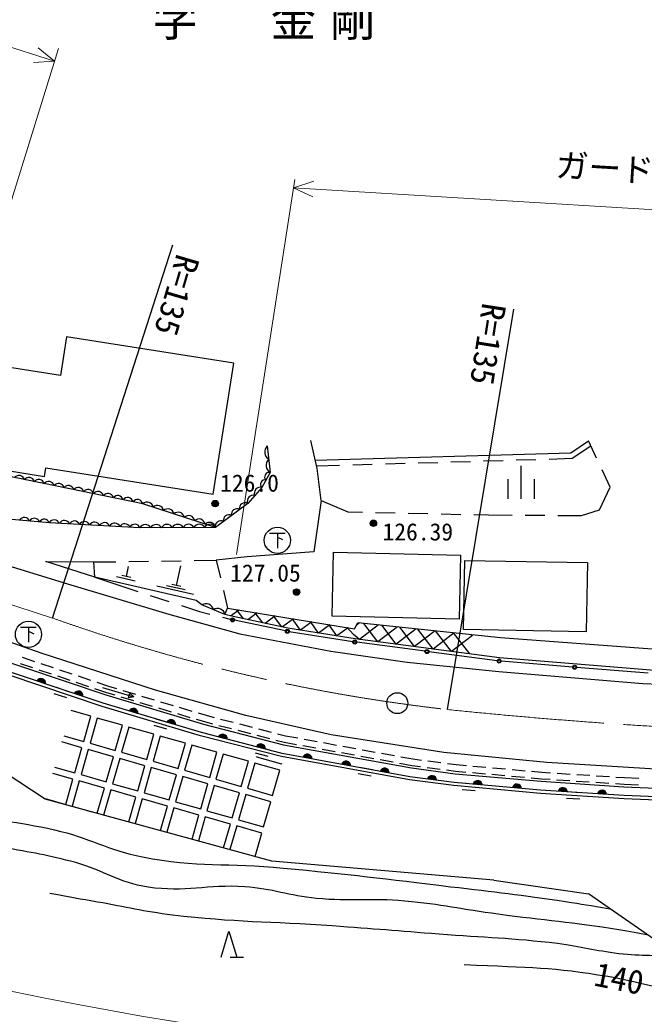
# Model space of a CAD drawing. Units: millimetres, scale not verified. Extents: x 40000 to 680000, y 20000 to 380000.
# Drawn here: x 440051 to 487714, y 243241 to 319154 of the extents above; entities that cross this region are included whole.
import ezdxf
from ezdxf.enums import TextEntityAlignment as Align

# ---------------------------------------------------------------- set-up
doc = ezdxf.new("R2010")
doc.units = ezdxf.units.MM
doc.header["$LTSCALE"] = 1000
doc.linetypes.add('CHAIN', pattern=[18.5, 12, -1.5, 3.5, -1.5])
for name, color, linetype, lineweight in [('M-BGD', 7, 'Continuous', 25), ('M-BGD-EXST', 7, 'Continuous', 25), ('M-BMK', 2, 'CHAIN', 13), ('M-BMK-HTXT', 7, 'Continuous', 13), ('M-BMK-OTRS', 5, 'Continuous', 25), ('M-BMK-SRVR', 3, 'Continuous', 25), ('M-STR-HTXT', 7, 'Continuous', 13)]:
    doc.layers.add(name, color=color, linetype=linetype, lineweight=lineweight)
doc.styles.add('ＭＳ ゴシック', font='')
doc.styles.get('ＭＳ ゴシック').set_extended_font_data('MS Gothic')

msp = doc.modelspace()

# ---------------------------------------------------------------- linework, layer by layer
at = {"layer": 'M-BGD'}
for p, q in [((484086, 285694), (483467, 287017)), ((482216, 285677), (483644, 286638)), ((472959, 285401), (474458, 285446)), ((475457, 285475), (476957, 285520)), ((477956, 285550), (479456, 285595)), ((480455, 285625), (482216, 285677)), ((462701, 285095), (464462, 285148)), ((465462, 285177), (466961, 285222)), ((467961, 285252), (469460, 285297)), ((470460, 285326), (471959, 285371)), ((478313, 285097), (478313, 282597)), ((485128, 283464), (484509, 284788)), ((477313, 284097), (477313, 282597)), ((479313, 284097), (479313, 282597)), ((484310, 281741), (485128, 283464)), ((463052, 282447), (465083, 281597)), ((482942, 281311), (484310, 281741)), ((465083, 281597), (466210, 281571)), ((467210, 281548), (468709, 281514)), ((469709, 281491), (471209, 281457)), ((472208, 281434), (473708, 281400)), ((474708, 281377), (475835, 281351)), ((475835, 281351), (477638, 281341)), ((478638, 281335), (480138, 281327)), ((481138, 281321), (482942, 281311)), ((450870, 277835), (452370, 277856)), ((453370, 277870), (455045, 277894)), ((455045, 277894), (455358, 276553)), ((442035, 277806), (445695, 277762)), ((445695, 277762), (447370, 277786)), ((445762, 276603), (445695, 277762)), ((448181, 276656), (448355, 277411)), ((448370, 277800), (449870, 277821)), ((452002, 275972), (452346, 277467)), ((445762, 276603), (447672, 275966)), ((448846, 276304), (447430, 276630)), ((448535, 276574), (447827, 276737)), ((447672, 275966), (449053, 275517)), ((453318, 275276), (450514, 275921)), ((452660, 275624), (451258, 275946)), ((452352, 275891), (451652, 276053)), ((455586, 275579), (455899, 274238)), ((450004, 275208), (451430, 274744)), ((452381, 274434), (453761, 273985)), ((455711, 273745), (453947, 274488)), ((455711, 273745), (455899, 274238)), ((456772, 274096), (456141, 273638)), ((457131, 273422), (456624, 274120)), ((453761, 273985), (454543, 273787)), ((455512, 273541), (456293, 273343)), ((460329, 272495), (456440, 273312)), ((458162, 273870), (457453, 273355)), ((458590, 273116), (458026, 273892)), ((459551, 273643), (458773, 273078)), ((460048, 272810), (459428, 273663)), ((460941, 273417), (460093, 272801)), ((461465, 272561), (460830, 273435)), ((462331, 273190), (461465, 272561)), ((462862, 272340), (462232, 273206)), ((463721, 272964), (462862, 272340)), ((464258, 272118), (463634, 272978)), ((465111, 272737), (464258, 272118)), ((465531, 272227), (465036, 272750)), ((465984, 273110), (465739, 272922)), ((467428, 272958), (465988, 271853)), ((467390, 271668), (466310, 273076)), ((468872, 272805), (467390, 271668)), ((468792, 271483), (467682, 272931)), ((470316, 272652), (468792, 271483)), ((470194, 271298), (469053, 272786)), ((471596, 271113), (470425, 272641)), ((465471, 271673), (460624, 272441)), ((465988, 271853), (465531, 272227)), ((471760, 272499), (470194, 271298)), ((473204, 272347), (471596, 271113)), ((472998, 270929), (471796, 272496)), ((474598, 272155), (472998, 270929)), ((474400, 270744), (473168, 272350)), ((474594, 272134), (474539, 272205)), ((470984, 270942), (465768, 271630)), ((440226, 270488), (441175, 270170)), ((476498, 270215), (471282, 270903)), ((440069, 270013), (441017, 269696)), ((441492, 269537), (442440, 269219)), ((441649, 270011), (442597, 269694)), ((443071, 269535), (444019, 269218)), ((482265, 269737), (476796, 270183)), ((488033, 269267), (482564, 269713)), ((442914, 269060), (443862, 268743)), ((444494, 269059), (445442, 268741)), ((443785, 267853), (442837, 268171)), ((444336, 268584), (445285, 268267)), ((445759, 268108), (446671, 267802)), ((445916, 268582), (446822, 268279)), ((446354, 268172), (448749, 267455)), ((446822, 268279), (447432, 268097)), ((443626, 267379), (442678, 267697)), ((446671, 267802), (447289, 267618)), ((447768, 267475), (448727, 267188)), ((447911, 267954), (448869, 267668)), ((448336, 267383), (448444, 267742)), ((448749, 267455), (448336, 267383)), ((448444, 267742), (448749, 267455)), ((449348, 267525), (450306, 267238)), ((449206, 267045), (450164, 266759)), ((450643, 266616), (451601, 266330)), ((450785, 267095), (451744, 266809)), ((452223, 266666), (453181, 266380)), ((445480, 265988), (443971, 266419)), ((444930, 264065), (445480, 265988)), ((445961, 265850), (445411, 263927)), ((447884, 265300), (445961, 265850)), ((451415, 265477), (450457, 265764)), ((452080, 266187), (453038, 265901)), ((453517, 265758), (454136, 265573)), ((453660, 266237), (454269, 266055)), ((454269, 266055), (454884, 265897)), ((455368, 265772), (456337, 265523)), ((447334, 263377), (447884, 265300)), ((448365, 265163), (447815, 263240)), ((450287, 264613), (448365, 265163)), ((451272, 264998), (450313, 265285)), ((454136, 265573), (454764, 265412)), ((455248, 265287), (456216, 265038)), ((456821, 265398), (457789, 265149)), ((458274, 265025), (459242, 264775)), ((443404, 264501), (444930, 264065)), ((449737, 262690), (450287, 264613)), ((450768, 264475), (450218, 262552)), ((452691, 263925), (450768, 264475)), ((456700, 264913), (457669, 264664)), ((458153, 264539), (459122, 264290)), ((459726, 264651), (460341, 264493)), ((460341, 264493), (461264, 264325)), ((461756, 264235), (462739, 264056)), ((444793, 263584), (443263, 264021)), ((444243, 261661), (444793, 263584)), ((445273, 263446), (444723, 261524)), ((447196, 262896), (445273, 263446)), ((445411, 263927), (447334, 263377)), ((452141, 262002), (452691, 263925)), ((453172, 263788), (452622, 261865)), ((455095, 263238), (453172, 263788)), ((459127, 263392), (458158, 263641)), ((459606, 264166), (460234, 264004)), ((460234, 264004), (461172, 263833)), ((461663, 263744), (462647, 263565)), ((463139, 263475), (464123, 263296)), ((463231, 263967), (464215, 263788)), ((464707, 263698), (465691, 263519)), ((466183, 263430), (467167, 263251)), ((446646, 260974), (447196, 262896)), ((447677, 262759), (447127, 260836)), ((449600, 262209), (447677, 262759)), ((447815, 263240), (449737, 262690)), ((454545, 261315), (455095, 263238)), ((455575, 263100), (455025, 261177)), ((457498, 262550), (455575, 263100)), ((459002, 262907), (458034, 263156)), ((458119, 262904), (458117, 262894)), ((458117, 262894), (460039, 262344)), ((464615, 263207), (465599, 263028)), ((466091, 262938), (467075, 262759)), ((467567, 262670), (468550, 262491)), ((467659, 263161), (468643, 262982)), ((469134, 262893), (470057, 262725)), ((470057, 262725), (470717, 262639)), ((442696, 262103), (444243, 261661)), ((449050, 260286), (449600, 262209)), ((450081, 262072), (449531, 260149)), ((452004, 261522), (450081, 262072)), ((450218, 262552), (452141, 262002)), ((456948, 260627), (457498, 262550)), ((457979, 262413), (457429, 260490)), ((459902, 261863), (457979, 262413)), ((460039, 262344), (460057, 262406)), ((466964, 261889), (465980, 262069)), ((469042, 262401), (469980, 262231)), ((469980, 262231), (470651, 262143)), ((471147, 262079), (472138, 261950)), ((471212, 262574), (472204, 262445)), ((472700, 262381), (473359, 262295)), ((473359, 262295), (474146, 262225)), ((474644, 262181), (475640, 262092)), ((476138, 262048), (477134, 261959)), ((477633, 261915), (478629, 261827)), ((444105, 261180), (442555, 261624)), ((443555, 259257), (444105, 261180)), ((444723, 261524), (446646, 260974)), ((451454, 259599), (452004, 261522)), ((452484, 261384), (451934, 259461)), ((454407, 260834), (452484, 261384)), ((452622, 261865), (454545, 261315)), ((455025, 261177), (456948, 260627)), ((459352, 259940), (459902, 261863)), ((466874, 261397), (465890, 261577)), ((472634, 261885), (473305, 261798)), ((473305, 261798), (474100, 261727)), ((474598, 261683), (475594, 261594)), ((476092, 261550), (477088, 261462)), ((477586, 261417), (478582, 261329)), ((479080, 261285), (479875, 261214)), ((479127, 261782), (479914, 261712)), ((479875, 261214), (480537, 261171)), ((479914, 261712), (480570, 261670)), ((481069, 261637), (482067, 261572)), ((482566, 261539), (483564, 261474)), ((484063, 261442), (485060, 261377)), ((485559, 261344), (486216, 261301)), ((486216, 261301), (487314, 261254)), ((444586, 261043), (444036, 259120)), ((446509, 260493), (444586, 261043)), ((445960, 258575), (446509, 260493)), ((447127, 260836), (449050, 260286)), ((453857, 258911), (454407, 260834)), ((454888, 260697), (454338, 258774)), ((456811, 260147), (454888, 260697)), ((457429, 260490), (459352, 259940)), ((474860, 260784), (473864, 260875)), ((481036, 261138), (482034, 261073)), ((482533, 261040), (483531, 260975)), ((484030, 260943), (485028, 260878)), ((485527, 260845), (486189, 260802)), ((486189, 260802), (487291, 260755)), ((441988, 259706), (443555, 259257)), ((446990, 260355), (446443, 258443)), ((448913, 259805), (446990, 260355)), ((448372, 257916), (448913, 259805)), ((449393, 259668), (448854, 257784)), ((451316, 259118), (449393, 259668)), ((449531, 260149), (451454, 259599)), ((456261, 258224), (456811, 260147)), ((457292, 260009), (456742, 258086)), ((459214, 259459), (457292, 260009)), ((474815, 260286), (473819, 260377)), ((482795, 259645), (481797, 259709)), ((482827, 260144), (481829, 260208)), ((444036, 259120), (445536, 258691)), ((450784, 257257), (451316, 259118)), ((451797, 258980), (451266, 257125)), ((453720, 258431), (451797, 258980)), ((451934, 259461), (453857, 258911)), ((458665, 257536), (459214, 259459)), ((453196, 256598), (453720, 258431)), ((454201, 258293), (453678, 256466)), ((456123, 257743), (454201, 258293)), ((454338, 258774), (456261, 258224)), ((455607, 255939), (456123, 257743)), ((456604, 257606), (456090, 255807)), ((458527, 257056), (456604, 257606)), ((456742, 258086), (458665, 257536)), ((458019, 255280), (458527, 257056)), ((476231, 253469), (483474, 252414)), ((492857, 245896), (483474, 252414)), ((455416, 247578), (456016, 249578)), ((456016, 249578), (456616, 247578)), ((456116, 247578), (457116, 247578))]:
    msp.add_line(p, q, dxfattribs=at)
for points in [[(454983, 280400), (449440, 282200), (438891, 284354), (427485, 286189), (418280, 287631), (412977, 291251), (404369, 291274), (400478, 290778), (399570, 291608), (399799, 293416), (398952, 302869)], [(463052, 282447), (462748, 284890), (462265, 287029)], [(462604, 285527), (482119, 286109), (483467, 287017)], [(458943, 286619), (459159, 284583), (458521, 283453), (457444, 282233), (454983, 280400), (449215, 280373), (442303, 280747), (438521, 281087), (437522, 280218)], [(463052, 282447), (462491, 278525), (457412, 278159), (455045, 277894)], [(453947, 274488), (453499, 274824), (445762, 276603), (442035, 277806)], [(529862, 257018), (529448, 257019), (525914, 256944), (524539, 258662), (511734, 258947), (494852, 259567), (486198, 259930), (479812, 260336), (473209, 260934), (469838, 261364), (460080, 263147), (453906, 264733), (446418, 266971), (436952, 270145), (427871, 273350), (426029, 274759)], [(426029, 274759), (437195, 270765), (446611, 267611), (454082, 265380), (460191, 263809), (469949, 262033), (473283, 261599), (479860, 261015), (486178, 260602), (494879, 260229), (511753, 259630), (524876, 259314), (526225, 257611), (526576, 257631), (528318, 257193), (529860, 257284), (529862, 257018)], [(455899, 274238), (465596, 272658), (465848, 273125)], [(465655, 271897), (460522, 272711), (456344, 273588), (455711, 273745)], [(529453, 256770), (525796, 256691), (524417, 258414), (511726, 258697), (494842, 259317), (486185, 259680), (479792, 260087), (473182, 260685), (469799, 261117), (460026, 262903), (453839, 264492), (446342, 266732), (436871, 269909), (427788, 273114)], [(507851, 270630), (497375, 270648), (488330, 271116), (476738, 271973), (465848, 273125)], [(518081, 269129), (507710, 269001), (497397, 269137), (488198, 269505), (476673, 270444), (465655, 271897)], [(476231, 253469), (459295, 254931), (441976, 259664), (437794, 262406), (430229, 270634)]]:
    msp.add_lwpolyline(points, dxfattribs=at)
for points in [[(442043, 284948), (454808, 282942), (456379, 292940), (443615, 294946), (443151, 291997), (437619, 292875), (436396, 285173), (441928, 284295)], [(464000, 278517), (473701, 278287), (473585, 273384), (463884, 273614)], [(473924, 272598), (474014, 277885), (483379, 277726), (483289, 272438)]]:
    msp.add_lwpolyline(points, close=True, dxfattribs=at)
for centre, radius in [((454967, 282218), 250), ((454967, 282218), 204), ((454967, 282218), 159), ((454967, 282218), 114), ((454967, 282218), 68.2), ((454967, 282218), 22.7), ((467042, 280718), 250), ((467042, 280718), 204), ((467042, 280718), 159), ((467042, 280718), 114), ((467042, 280718), 68.2), ((467042, 280718), 22.7), ((461183, 275467), 250), ((461183, 275467), 204), ((461183, 275467), 159), ((461183, 275467), 114), ((461183, 275467), 68.2), ((461183, 275467), 22.7), ((456293, 273343), 150), ((456293, 273343), 120), ((456293, 273343), 100), ((460476, 272465), 150), ((460476, 272465), 120), ((460476, 272465), 100), ((465619, 271649), 150), ((465619, 271649), 120), ((465619, 271649), 100), ((471133, 270922), 150), ((471133, 270922), 120), ((471133, 270922), 100), ((476647, 270195), 150), ((476647, 270195), 120), ((476647, 270195), 100), ((482415, 269725), 150), ((482415, 269725), 120), ((482415, 269725), 100)]:
    msp.add_circle(centre, radius, dxfattribs=at)
for centre, radius, start, end in [((459393, 286152), 649, 133.99999, 238.14038), ((459502, 285134), 649, 133.99999, 238.14038), ((439987, 283956), 421, 12.39295, 144.51956), ((440741, 283802), 421, 12.39295, 144.51956), ((441494, 283648), 421, 12.39295, 144.51956), ((442248, 283494), 421, 12.39295, 144.51956), ((458755, 283693), 336, 75.34044, 225.77271), ((459074, 284259), 336, 75.34044, 225.77271), ((443001, 283341), 421, 12.39295, 144.51956), ((443755, 283187), 421, 12.39295, 144.51956), ((444508, 283033), 421, 12.39295, 144.51956), ((445261, 282879), 421, 12.39295, 144.51956), ((458406, 283011), 456, 75.42339, 201.70969), ((446015, 282725), 421, 12.39295, 144.51956), ((446768, 282571), 421, 12.39295, 144.51956), ((447522, 282417), 421, 12.39295, 144.51956), ((448275, 282263), 421, 12.39295, 144.51956), ((449029, 282109), 421, 12.39295, 144.51956), ((457868, 282401), 456, 75.42339, 201.70969), ((449767, 281860), 472, 10.04598, 133.97929), ((450559, 281603), 472, 10.04598, 133.97929), ((451351, 281346), 472, 10.04598, 133.97929), ((456622, 281410), 419, 60.48982, 192.87707), ((457238, 281868), 419, 60.48982, 192.87707), ((440397, 280754), 413, 18.14702, 151.58954), ((441153, 280686), 413, 18.14702, 151.58954), ((441910, 280618), 413, 18.14702, 151.58954), ((442677, 280556), 421, 20.84798, 152.94928), ((443445, 280514), 421, 20.84798, 152.94928), ((444214, 280473), 421, 20.84798, 152.94928), ((452143, 281089), 472, 10.04598, 133.97929), ((452935, 280832), 472, 10.04598, 133.97929), ((453727, 280575), 472, 10.04598, 133.97929), ((455392, 280493), 419, 60.48982, 192.87707), ((456007, 280951), 419, 60.48982, 192.87707), ((444982, 280431), 421, 20.84798, 152.94928), ((445750, 280389), 421, 20.84798, 152.94928), ((446518, 280348), 421, 20.84798, 152.94928), ((447286, 280306), 421, 20.84798, 152.94928), ((448054, 280264), 421, 20.84798, 152.94928), ((448822, 280223), 421, 20.84798, 152.94928), ((449628, 280160), 464, 27.77418, 152.76479), ((450452, 280164), 464, 27.77418, 152.76479), ((451276, 280168), 464, 27.77418, 152.76479), ((452100, 280172), 464, 27.77418, 152.76479), ((452924, 280176), 464, 27.77418, 152.76479), ((453748, 280179), 464, 27.77418, 152.76479), ((454572, 280183), 464, 27.77418, 152.76479), ((454519, 280317), 472, 10.04598, 133.97929), ((454259, 273996), 583, 11.9853, 122.34346), ((455141, 273624), 583, 11.9853, 122.34346), ((441668, 268507), 354, 350.25757, 152.66275), ((441668, 268507), 283, 352.48161, 150.43871), ((441668, 268507), 212, 356.22794, 146.69238), ((441668, 268507), 142, 3.93967, 138.98065), ((441668, 268507), 100, 14.25733, 128.66299), ((444512, 267553), 354, 350.25757, 152.66275), ((444512, 267553), 283, 352.48161, 150.43871), ((444512, 267553), 212, 356.22794, 146.69238), ((444512, 267553), 142, 3.93967, 138.98065), ((444512, 267553), 100, 14.25733, 128.66299), ((448709, 266229), 354, 352.15758, 154.56275), ((448709, 266229), 283, 354.38161, 152.33871), ((448709, 266229), 212, 358.12794, 148.59239), ((448709, 266229), 142, 5.83967, 140.88066), ((448709, 266229), 100, 16.15733, 130.563), ((451584, 265370), 354, 352.15758, 154.56275), ((451584, 265370), 283, 354.38161, 152.33871), ((451584, 265370), 212, 358.12794, 148.59239), ((451584, 265370), 142, 5.83967, 140.88066), ((451584, 265370), 100, 16.15733, 130.563), ((455527, 264260), 354, 354.39224, 156.79742), ((455527, 264260), 283, 356.61628, 154.57338), ((455527, 264260), 212, 0.36261, 150.82706), ((455527, 264260), 142, 8.07434, 143.11533), ((455527, 264260), 100, 18.392, 132.79766), ((458432, 263514), 354, 354.39224, 156.79742), ((458432, 263514), 283, 356.61628, 154.57338), ((458432, 263514), 212, 0.36261, 150.82706), ((458432, 263514), 142, 8.07434, 143.11533), ((458432, 263514), 100, 18.392, 132.79766), ((461998, 262741), 354, 358.44506, 160.85024), ((461998, 262741), 283, 0.6691, 158.6262), ((461998, 262741), 212, 4.41542, 154.87987), ((461998, 262741), 142, 12.12715, 147.16814), ((461998, 262741), 100, 22.44482, 136.85048), ((464949, 262202), 354, 358.44506, 160.85024), ((464949, 262202), 283, 0.6691, 158.6262), ((464949, 262202), 212, 4.41542, 154.87987), ((464949, 262202), 142, 12.12715, 147.16814), ((464949, 262202), 100, 22.44482, 136.85048), ((467900, 261663), 354, 358.44506, 160.85024), ((467900, 261663), 283, 0.6691, 158.6262), ((467900, 261663), 212, 4.41542, 154.87987), ((467900, 261663), 142, 12.12715, 147.16814), ((467900, 261663), 100, 22.44482, 136.85048), ((471517, 261095), 354, 1.51917, 163.92435), ((471517, 261095), 283, 3.74321, 161.70031), ((471517, 261095), 212, 7.48954, 157.95399), ((471517, 261095), 142, 15.20127, 150.24226), ((471517, 261095), 100, 25.51893, 139.92459), ((475012, 260716), 354, 3.62674, 166.03192), ((475012, 260716), 283, 5.85078, 163.80788), ((475012, 260716), 212, 9.5971, 160.06155), ((475012, 260716), 142, 17.30883, 152.34982), ((475012, 260716), 100, 27.6265, 142.03216), ((477999, 260446), 354, 3.62674, 166.03192), ((477999, 260446), 283, 5.85078, 163.80788), ((477999, 260446), 212, 9.5971, 160.06155), ((477999, 260446), 142, 17.30883, 152.34982), ((477999, 260446), 100, 27.6265, 142.03216), ((481504, 260174), 354, 5.15512, 167.5603), ((481504, 260174), 283, 7.37916, 165.33626), ((481504, 260174), 212, 11.12549, 161.58994), ((481504, 260174), 142, 18.83722, 153.87821), ((481504, 260174), 100, 29.15488, 143.56054), ((484498, 259984), 354, 5.15512, 167.5603), ((484498, 259984), 283, 7.37916, 165.33626), ((484498, 259984), 212, 11.12549, 161.58994), ((484498, 259984), 142, 18.83722, 153.87821), ((484498, 259984), 100, 29.15488, 143.56054)]:
    msp.add_arc(centre, radius, start, end, dxfattribs=at)
for points, knots in [([(426667, 259199), (430719, 258933), (431841, 258870), (435137, 258465), (438097, 258102), (439773, 257957), (442684, 257311), (445371, 256714), (446718, 255766), (449421, 255242), (453553, 254441), (455974, 254797), (460164, 254397), (465163, 253921), (467955, 253579), (472940, 252972), (476365, 252555), (478292, 252372), (481702, 251839), (483033, 251631), (483467, 251568), (485105, 251281)], [0, 0, 0, 0, 1, 1, 1, 2, 2, 2, 3, 3, 3, 4, 4, 4, 5, 5, 5, 6, 6, 6, 7, 7, 7, 7]), ([(488013, 249261), (487340, 249406), (486620, 249548), (485791, 249680), (482203, 250252), (480166, 250385), (476565, 250869), (473781, 251244), (472240, 251612), (469442, 251872), (466822, 252114), (465330, 251831), (462710, 252071), (460547, 252269), (459388, 252816), (457220, 252963), (454343, 253158), (452689, 252510), (449837, 252937), (447584, 253274), (446510, 254207), (444312, 254805), (442174, 255386), (440941, 255579), (438758, 255959), (435997, 256441), (435034, 256516), (431639, 256856)], [0, 0, 0, 0, 1, 1, 1, 2, 2, 2, 3, 3, 3, 4, 4, 4, 5, 5, 5, 6, 6, 6, 7, 7, 7, 8, 8, 8, 9, 9, 9, 9]), ([(442338, 252470), (444105, 252154), (444549, 252075), (445967, 251825), (448209, 251430), (449449, 251103), (451708, 250829), (456458, 250253), (459157, 250337), (463930, 249995), (467104, 249767), (468880, 249616), (472053, 249368), (475586, 249093), (477579, 249072), (481098, 248649), (482940, 248427), (483943, 248097), (485786, 247880), (487605, 247665), (488651, 247820), (490464, 247559)], [0, 0, 0, 0, 1, 1, 1, 2, 2, 2, 3, 3, 3, 4, 4, 4, 5, 5, 5, 6, 6, 6, 7, 7, 7, 7]), ([(473983, 247018), (479139, 246799), (480703, 246842), (484934, 246127), (487170, 245750), (488374, 245274), (490620, 244962), (492261, 244735), (493214, 244948), (494855, 244724), (496745, 244467), (497734, 243945), (499618, 243653), (501842, 243307), (502689, 243317), (505366, 243274)], [0, 0, 0, 0, 1, 1, 1, 2, 2, 2, 3, 3, 3, 4, 4, 4, 5, 5, 5, 5])]:
    msp.add_open_spline(points, degree=3, knots=knots, dxfattribs=at)
at = {"layer": 'M-BGD-EXST'}
for p, q in [((459113, 279968), (460313, 279968)), ((459713, 279968), (459713, 278818)), ((459713, 279668), (460113, 279468)), ((440104, 272787), (441304, 272787)), ((440704, 272787), (440704, 271637)), ((440704, 272487), (441104, 272287))]:
    msp.add_line(p, q, dxfattribs=at)
for centre in [(459713, 279418), (440704, 272237)]:
    msp.add_circle(centre, 1000, dxfattribs=at)
at = {"layer": 'M-BMK'}
msp.add_line((415934, 282044), (442553, 273483), dxfattribs=at)
for centre, radius, start, end in [((487754, 399980), 134330, 250.33668, 263.56355), ((511035, 638810), 374282, 264.12061, 270.17312)]:
    msp.add_arc(centre, radius, start, end, dxfattribs=at)
at = {"layer": 'M-BMK-OTRS'}
for points in [[(391118, 292657), (394140, 291847), (399135, 290279), (414633, 285119), (428699, 280696), (443434, 276164), (451430, 273772), (456834, 272289), (463788, 270952), (469616, 270122), (476609, 269403), (487612, 268493), (497600, 268071), (504744, 267938), (512164, 267961), (525327, 268023), (537282, 268195), (541586, 268346), (546433, 268987), (551771, 270060), (557142, 271516), (557425, 271613)], [(558657, 265877), (558095, 265695), (552375, 264082), (547022, 262930), (539027, 261782), (532238, 261107), (525517, 260870), (512169, 261099), (498874, 261570), (489025, 261928), (480298, 262453), (472421, 263217), (463817, 264553), (457293, 266040), (450395, 267981), (441673, 270803), (425884, 276368), (409527, 282169), (401653, 284972), (395672, 286973), (390082, 288383)]]:
    msp.add_lwpolyline(points, dxfattribs=at)
at = {"layer": 'M-BMK-SRVR'}
for p, q in [((442553, 273483), (451720, 301988)), ((472696, 266497), (477775, 297077))]:
    msp.add_line(p, q, dxfattribs=at)
msp.add_circle((468870, 266984), 800, dxfattribs=at)
at = {"layer": 'M-STR-HTXT'}
for p, q in [((442703, 316012), (411425, 325791)), ((433248, 285771), (443001, 316966)), ((442703, 316012), (441450, 317032)), ((442703, 316012), (441092, 315887)), ((456598, 278334), (461052, 306979)), ((460952, 306338), (462486, 306846)), ((525482, 302395), (460952, 306338)), ((460952, 306338), (462413, 305648))]:
    msp.add_line(p, q, dxfattribs=at)
for centre, radius, start, end in [((501055, 543406), 304734, 251.121, 281.75305), ((498619, 537664), 308927, 247.66895, 282.42352)]:
    msp.add_arc(centre, radius, start, end, dxfattribs=at)

# ---------------------------------------------------------------- texts
at = {"layer": 'M-BGD', "style": 'ＭＳ ゴシック'}
msp.add_text('140', height=1833, rotation=348.697, dxfattribs=at).set_placement((485815, 245964), align=Align.MIDDLE_CENTER)
at = {"layer": 'M-BMK-HTXT', "style": 'ＭＳ ゴシック'}
for s, p in [('126.0', (455340, 282734)), ('126.39', (467742, 279009)), ('127.05', (456109, 275867))]:
    msp.add_text(s, height=1320, dxfattribs=at).set_placement(p, align=Align.BOTTOM_LEFT)
at = {"layer": 'M-BMK-HTXT', "insert": (459185, 319043), "char_height": 2566, "attachment_point": 5, "style": 'ＭＳ ゴシック'}
msp.add_mtext('\\T1.29;字\u3000金剛', dxfattribs=at)
at = {"layer": 'M-BMK-SRVR', "style": 'ＭＳ ゴシック'}
for rotation, p in [(253.629, (452918, 301117)), (261.198, (476279, 297478))]:
    msp.add_text('R=135', height=1833, rotation=rotation, dxfattribs=at).set_placement(p, align=Align.MIDDLE_LEFT)
at = {"layer": 'M-STR-HTXT', "style": 'ＭＳ ゴシック'}
msp.add_text('ガードレール L=68.9', height=1833, rotation=356.503, dxfattribs=at).set_placement((492725, 305900), align=Align.BOTTOM_CENTER)

doc.saveas('drawing.dxf')
